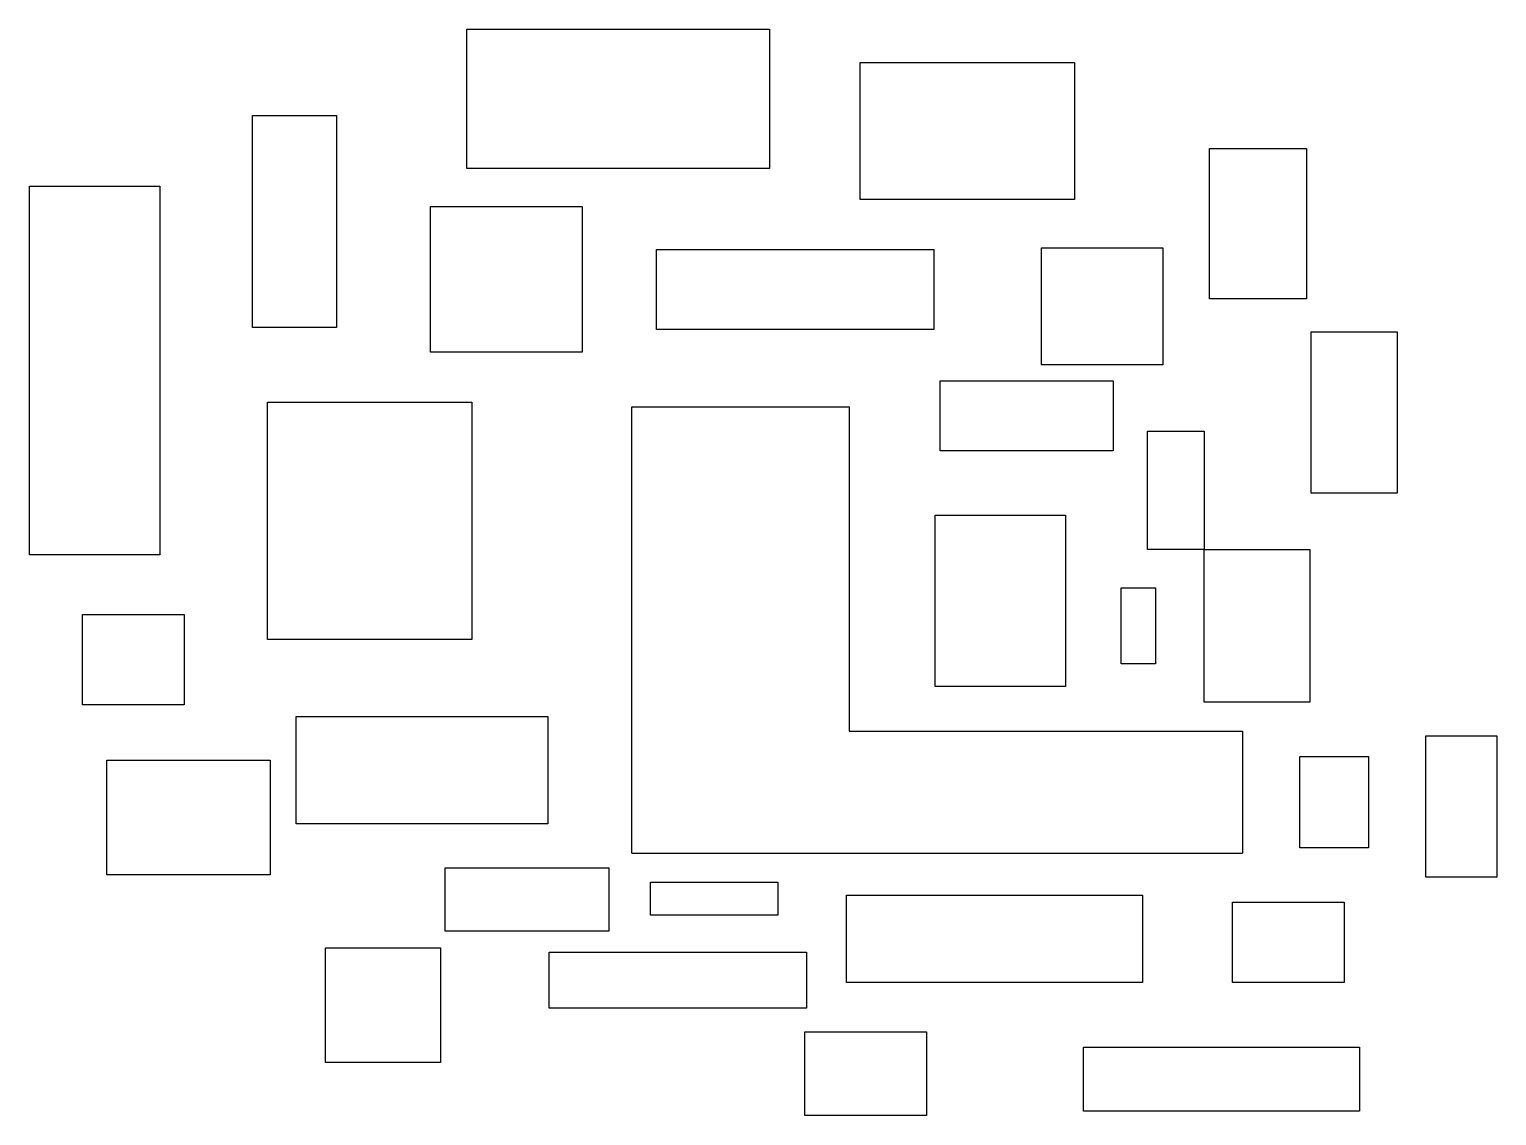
# Model space of a CAD drawing. Header units: inches. Extents: x 0.3 to 23.4, y -1.2 to 15.9.
import ezdxf

# ---------------------------------------------------------------- set-up
doc = ezdxf.new("R2010")
doc.units = ezdxf.units.IN
doc.header["$MEASUREMENT"] = 0

msp = doc.modelspace()

# ---------------------------------------------------------------- linework, layer by layer
for p, q in [((9.792, 2.962), (9.792, 9.97)), ((9.792, 9.97), (13.204, 9.97)), ((13.204, 9.97), (13.204, 4.877)), ((13.204, 4.877), (19.378, 4.877)), ((19.378, 4.877), (19.378, 2.962)), ((9.792, 2.962), (19.378, 2.962))]:
    msp.add_line(p, q)
for points in [[(7.201, 15.898), (11.953, 15.898), (11.953, 13.713), (7.201, 13.713)], [(16.741, 13.228), (13.376, 13.228), (13.376, 15.378), (16.741, 15.378)], [(5.154, 11.217), (3.836, 11.217), (3.836, 14.545), (5.154, 14.545)], [(20.383, 11.668), (18.857, 11.668), (18.857, 14.025), (20.383, 14.025)], [(0.332, 13.436), (2.379, 13.436), (2.379, 7.646), (0.332, 7.646)], [(6.628, 13.117), (9.008, 13.117), (9.008, 10.828), (6.628, 10.828)], [(14.53, 11.187), (10.175, 11.187), (10.175, 12.443), (14.53, 12.443)], [(16.22, 12.465), (18.128, 12.465), (18.128, 10.628), (16.22, 10.628)], [(21.806, 8.617), (20.453, 8.617), (20.453, 11.148), (21.806, 11.148)], [(17.346, 9.28), (14.629, 9.28), (14.629, 10.379), (17.346, 10.379)], [(4.069, 10.043), (7.279, 10.043), (7.279, 6.318), (4.069, 6.318)], [(17.885, 9.588), (18.773, 9.588), (18.773, 7.732), (17.885, 7.732)], [(16.596, 5.578), (14.553, 5.578), (14.553, 8.27), (16.596, 8.27)], [(18.773, 7.732), (20.435, 7.732), (20.435, 5.331), (18.773, 5.331)], [(18.01, 5.937), (17.471, 5.937), (17.471, 7.126), (18.01, 7.126)], [(2.76, 5.289), (1.164, 5.289), (1.164, 6.71), (2.76, 6.71)], [(4.518, 5.107), (8.469, 5.107), (8.469, 3.424), (4.518, 3.424)], [(23.367, 2.584), (22.257, 2.584), (22.257, 4.803), (23.367, 4.803)], [(4.113, 2.619), (1.546, 2.619), (1.546, 4.422), (4.113, 4.422)], [(21.355, 3.043), (20.277, 3.043), (20.277, 4.478), (21.355, 4.478)], [(9.434, 2.728), (6.852, 2.728), (6.852, 1.741), (9.434, 1.741)], [(12.083, 1.988), (10.085, 1.988), (10.085, 2.504), (12.083, 2.504)], [(17.808, 0.933), (13.161, 0.933), (13.161, 2.302), (17.808, 2.302)], [(20.973, 0.933), (19.222, 0.933), (19.222, 2.19), (20.973, 2.19)], [(6.784, -0.328), (4.98, -0.328), (4.98, 1.475), (6.784, 1.475)], [(8.491, 1.405), (12.532, 1.405), (12.532, 0.53), (8.491, 0.53)], [(14.416, -1.16), (12.508, -1.16), (12.508, 0.157), (14.416, 0.157)], [(21.216, -1.091), (16.879, -1.091), (16.879, -0.085), (21.216, -0.085)]]:
    msp.add_lwpolyline(points, close=True)

doc.saveas('drawing.dxf')
